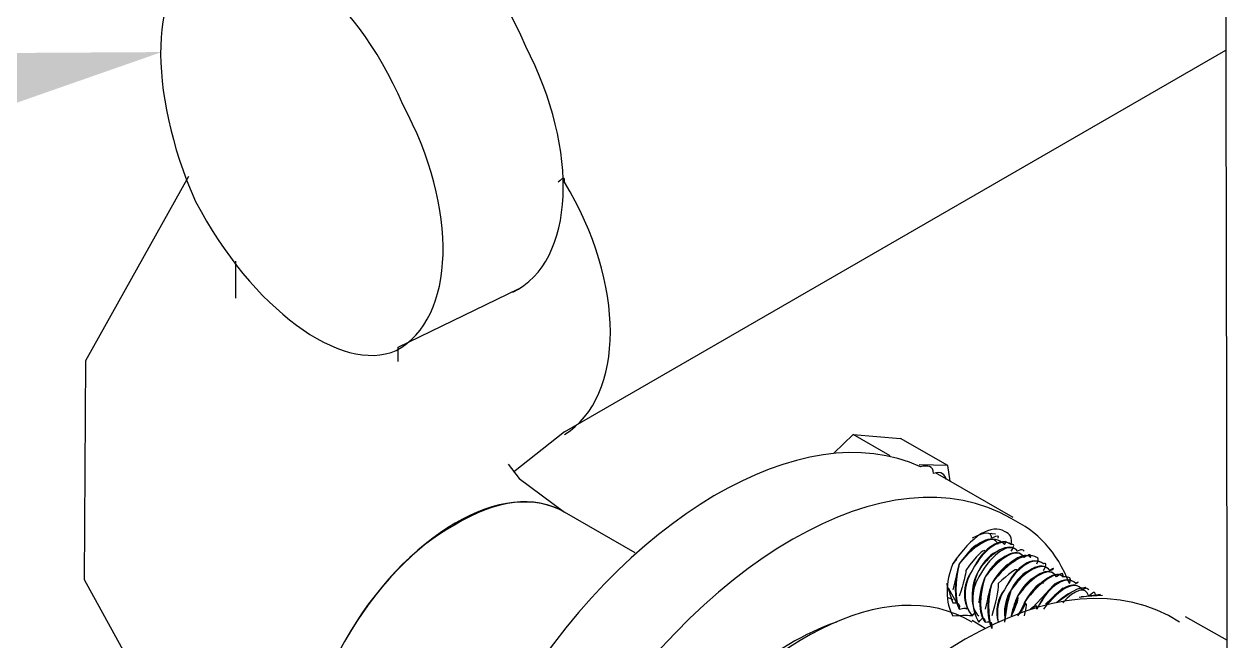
# Model space of a CAD drawing. Header units: inches. Extents: x 0.3 to 33.8, y 15.5 to 37.1.
# Drawn here: x 6.406 to 7.367, y 27.262 to 27.754 of the extents above; entities that cross this region are included whole.
import ezdxf

# ---------------------------------------------------------------- set-up
doc = ezdxf.new("R2010")
doc.units = ezdxf.units.IN
doc.header["$MEASUREMENT"] = 0

# ---------------------------------------------------------------- blocks, each defined once
blk = doc.blocks.new('60298_1')
at = {"transparency": 33554687}
blk.add_hatch(color=21, dxfattribs=at).paths.add_polyline_path([(6.33304, 27.73063), (6.51573, 27.73173), (6.3433, 27.67141)])
for points in [[(7.36656, 27.03086), (7.36346, 28.52121)], [(6.83724, 27.4285), (7.36501, 27.73317)], [(6.53721, 27.63248), (6.4551, 27.4853), (6.45407, 27.31075), (6.53514, 27.16306), (6.66218, 27.06081)], [(6.57491, 27.53539), (6.57491, 27.56483)], [(6.70453, 27.49614), (6.80058, 27.54262)], [(6.64772, 27.49924), (6.64772, 27.49924)], [(6.70453, 27.48478), (6.70453, 27.49614)], [(6.83724, 27.4285), (6.79645, 27.39648)], [(7.05207, 27.41145), (7.06756, 27.42643)], [(7.06756, 27.42643), (7.10526, 27.42333)], [(7.097, 27.40939), (7.06756, 27.42643)], [(7.14295, 27.40164), (7.10526, 27.42333)], [(6.79231, 27.40267), (6.80109, 27.39131), (6.83724, 27.36446)], [(7.14295, 27.40164), (7.12023, 27.40216)], [(7.19511, 27.36033), (7.13314, 27.39596)], [(7.14502, 27.38925), (7.14295, 27.40164)], [(6.89353, 27.33193), (6.83724, 27.36446)], [(7.18117, 27.3469), (7.17033, 27.34793)], [(7.17807, 27.34845), (7.17807, 27.34845)], [(7.18117, 27.3469), (7.18117, 27.3469)], [(7.18737, 27.34329), (7.18737, 27.34329)], [(7.19408, 27.33967), (7.19408, 27.33967)], [(7.20028, 27.33606), (7.20028, 27.33606)], [(7.20699, 27.33244), (7.20699, 27.33244)], [(7.21319, 27.32831), (7.21319, 27.32831)], [(7.21938, 27.3247), (7.21938, 27.3247)], [(7.2261, 27.32108), (7.2261, 27.32108)], [(7.23229, 27.31747), (7.23229, 27.31747)], [(7.23901, 27.31385), (7.23901, 27.31385)], [(7.2452, 27.30972), (7.2452, 27.30972)], [(7.14347, 27.30404), (7.14967, 27.29268)], [(7.22868, 27.30765), (7.21061, 27.28803)], [(7.23488, 27.30404), (7.22093, 27.29113)], [(7.24159, 27.30043), (7.23229, 27.29371)], [(7.25192, 27.30611), (7.25192, 27.30611)], [(7.25811, 27.30249), (7.25811, 27.30249)], [(7.14347, 27.29629), (7.14709, 27.29474)], [(7.14347, 27.29629), (7.14347, 27.29629)], [(7.14967, 27.29268), (7.14967, 27.29268)], [(7.26483, 27.29888), (7.24779, 27.29629)], [(7.24779, 27.29681), (7.24779, 27.29681)], [(7.26638, 27.29784), (7.24934, 27.29681)], [(7.26483, 27.29888), (7.26483, 27.29888)], [(7.15638, 27.28906), (7.15638, 27.28906)], [(7.16258, 27.28545), (7.16258, 27.28545)], [(7.16878, 27.28183), (7.16878, 27.28183)], [(7.33248, 27.28132), (7.36604, 27.26221)], [(7.16258, 27.27822), (7.17291, 27.27202)], [(7.17549, 27.27822), (7.17549, 27.27822)]]:
    blk.add_lwpolyline(points, dxfattribs=at)
for points, knots in [([(6.79593, 27.54004), (6.84634, 27.56512), (6.84918, 27.65367), (6.80626, 27.73627), (6.78567, 27.78478), (6.75566, 27.82212), (6.72363, 27.83956)], [0, 0, 0, 0, 1, 1, 1, 2, 2, 2, 2]), ([(6.70298, 27.49356), (6.65905, 27.4744), (6.58781, 27.52706), (6.54289, 27.61234), (6.50343, 27.70125), (6.50628, 27.7898), (6.54805, 27.80857), (6.59766, 27.83407), (6.66891, 27.78141), (6.70814, 27.6898), (6.75329, 27.60722), (6.75044, 27.51867), (6.70298, 27.49356)], [0, 0, 0, 0, 1, 1, 1, 2, 2, 2, 3, 3, 3, 4, 4, 4, 4]), ([(6.83724, 27.42643), (6.88599, 27.45687), (6.88599, 27.54746), (6.83724, 27.62783), (6.83727, 27.63184), (6.83694, 27.63241), (6.83208, 27.62783)], [0, 0, 0, 0, 1, 1, 1, 2, 2, 2, 2]), ([(6.83724, 27.42643), (6.88599, 27.45687), (6.88599, 27.54746), (6.83724, 27.62783), (6.83727, 27.63184), (6.83694, 27.63241), (6.83208, 27.62783)], [0, 0, 0, 0, 1, 1, 1, 2, 2, 2, 2]), ([(7.14192, 27.39028), (7.14089, 27.39452), (7.13824, 27.39746), (7.13159, 27.39544), (7.13138, 27.40143), (7.12712, 27.40222), (7.12127, 27.40061)], [0, 0, 0, 0, 1, 1, 1, 2, 2, 2, 2]), ([(7.24004, 27.30765), (7.23023, 27.33291), (7.21433, 27.34937), (7.19356, 27.3593), (7.09837, 27.41632), (6.94147, 27.32573), (6.84241, 27.1579), (6.8153, 27.10721), (6.79378, 27.05285), (6.78044, 26.99781)], [0, 0, 0, 0, 1, 1, 1, 2, 2, 2, 3, 3, 3, 3]), ([(6.83724, 27.36446), (6.78921, 27.39248), (6.71076, 27.34718), (6.66166, 27.26118), (6.61399, 27.17956), (6.61399, 27.08898), (6.66166, 27.05978)], [0, 0, 0, 0, 1, 1, 1, 2, 2, 2, 2]), ([(6.74945, 27.35413), (6.71713, 27.33689), (6.68561, 27.30362), (6.66166, 27.26118), (6.61399, 27.17956), (6.61399, 27.08898), (6.66166, 27.05978)], [0, 0, 0, 0, 1, 1, 1, 2, 2, 2, 2]), ([(7.19356, 27.33864), (7.19492, 27.34378), (7.19245, 27.34755), (7.1884, 27.34897), (7.17852, 27.35559), (7.16171, 27.34589), (7.14709, 27.32315), (7.15134, 27.32793), (7.15134, 27.32793), (7.14709, 27.32315)], [0, 0, 0, 0, 1, 1, 1, 2, 2, 2, 3, 3, 3, 3]), ([(7.18324, 27.3438), (7.18386, 27.34566), (7.18301, 27.34635), (7.17807, 27.3438), (7.17797, 27.34926), (7.17242, 27.34875), (7.16258, 27.3438)], [0, 0, 0, 0, 1, 1, 1, 2, 2, 2, 2]), ([(7.16774, 27.33864), (7.16515, 27.33898), (7.15936, 27.33337), (7.15225, 27.32315), (7.15114, 27.31913), (7.14918, 27.31131), (7.14709, 27.30249)], [0, 0, 0, 0, 1, 1, 1, 2, 2, 2, 2]), ([(7.18324, 27.33864), (7.17905, 27.34863), (7.16504, 27.34055), (7.15225, 27.32315), (7.14776, 27.31061), (7.14776, 27.29444), (7.15225, 27.287)], [0, 0, 0, 0, 1, 1, 1, 2, 2, 2, 2]), ([(7.1884, 27.33864), (7.1903, 27.34194), (7.18944, 27.34264), (7.1884, 27.33864), (7.17986, 27.34817), (7.16585, 27.34008), (7.15225, 27.32315), (7.14857, 27.31015), (7.14857, 27.29397), (7.15225, 27.287), (7.15815, 27.28844), (7.15918, 27.28805), (7.15741, 27.287)], [0, 0, 0, 0, 1, 1, 1, 2, 2, 2, 3, 3, 3, 4, 4, 4, 4]), ([(7.19356, 27.33864), (7.18549, 27.34492), (7.17148, 27.33683), (7.16258, 27.31798), (7.1542, 27.3069), (7.1542, 27.29073), (7.16258, 27.28183)], [0, 0, 0, 0, 1, 1, 1, 2, 2, 2, 2]), ([(7.19356, 27.33348), (7.19674, 27.33823), (7.19588, 27.33892), (7.19356, 27.33864), (7.18629, 27.34446), (7.17229, 27.33637), (7.16258, 27.31798), (7.15501, 27.30644), (7.15501, 27.29026), (7.16258, 27.28183), (7.16459, 27.28472), (7.16562, 27.28433), (7.16258, 27.28183)], [0, 0, 0, 0, 1, 1, 1, 2, 2, 2, 3, 3, 3, 4, 4, 4, 4]), ([(7.17291, 27.33348), (7.17159, 27.33526), (7.16579, 27.32965), (7.15741, 27.31798), (7.15757, 27.31541), (7.15562, 27.30759), (7.15225, 27.29733)], [0, 0, 0, 0, 1, 1, 1, 2, 2, 2, 2]), ([(7.19873, 27.33348), (7.19193, 27.3412), (7.17792, 27.33312), (7.16774, 27.31798), (7.16064, 27.30318), (7.16064, 27.28701), (7.16774, 27.28183)], [0, 0, 0, 0, 1, 1, 1, 2, 2, 2, 2]), ([(7.18324, 27.33348), (7.17802, 27.33154), (7.17223, 27.32594), (7.16774, 27.31798), (7.16401, 27.3117), (7.16205, 27.30388), (7.16258, 27.29733)], [0, 0, 0, 0, 1, 1, 1, 2, 2, 2, 2]), ([(7.20389, 27.33348), (7.20317, 27.33451), (7.20232, 27.3352), (7.19873, 27.33348), (7.19273, 27.34074), (7.17872, 27.33265), (7.16774, 27.31282), (7.16144, 27.30272), (7.16144, 27.28654), (7.16774, 27.27667), (7.17103, 27.28101), (7.17205, 27.28061), (7.17291, 27.27667)], [0, 0, 0, 0, 1, 1, 1, 2, 2, 2, 3, 3, 3, 4, 4, 4, 4]), ([(7.1884, 27.32831), (7.18446, 27.32782), (7.17867, 27.32222), (7.17291, 27.31282), (7.17045, 27.30798), (7.16849, 27.30016), (7.16774, 27.29216)], [0, 0, 0, 0, 1, 1, 1, 2, 2, 2, 2]), ([(7.20389, 27.32831), (7.19836, 27.33749), (7.18435, 27.3294), (7.17291, 27.31282), (7.16707, 27.29946), (7.16707, 27.28329), (7.17291, 27.27667)], [0, 0, 0, 0, 1, 1, 1, 2, 2, 2, 2]), ([(7.20906, 27.32831), (7.20961, 27.3308), (7.20875, 27.33149), (7.20389, 27.32831), (7.19917, 27.33702), (7.18516, 27.32894), (7.17291, 27.31282), (7.16788, 27.299), (7.16788, 27.28282), (7.17291, 27.27667), (7.17746, 27.27729), (7.17849, 27.2769), (7.17807, 27.27151)], [0, 0, 0, 0, 1, 1, 1, 2, 2, 2, 3, 3, 3, 4, 4, 4, 4]), ([(7.20906, 27.32831), (7.2048, 27.33377), (7.19079, 27.32568), (7.17807, 27.30765), (7.17431, 27.29714), (7.17348, 27.28231), (7.17807, 27.27151)], [0, 0, 0, 0, 1, 1, 1, 2, 2, 2, 2]), ([(7.21422, 27.32315), (7.21605, 27.32708), (7.21519, 27.32777), (7.21422, 27.32831), (7.2056, 27.33331), (7.1916, 27.32522), (7.17807, 27.30765), (7.17538, 27.29713), (7.17432, 27.28275), (7.17807, 27.27151)], [0, 0, 0, 0, 1, 1, 1, 2, 2, 2, 3, 3, 3, 3]), ([(7.14709, 27.32315), (7.14097, 27.30997), (7.14097, 27.29056), (7.14709, 27.28183), (7.15526, 27.28231), (7.16031, 27.28223), (7.16258, 27.28183)], [0, 0, 0, 0, 1, 1, 1, 2, 2, 2, 2]), ([(7.19356, 27.32315), (7.1909, 27.32411), (7.1851, 27.3185), (7.17807, 27.30765), (7.17688, 27.30427), (7.17493, 27.29644), (7.17291, 27.287)], [0, 0, 0, 0, 1, 1, 1, 2, 2, 2, 2]), ([(7.19873, 27.31798), (7.19733, 27.32039), (7.19154, 27.31479), (7.18324, 27.30765), (7.18332, 27.30055), (7.18136, 27.29273), (7.17807, 27.28183)], [0, 0, 0, 0, 1, 1, 1, 2, 2, 2, 2]), ([(7.21938, 27.32315), (7.21124, 27.33005), (7.19723, 27.32197), (7.1884, 27.30249), (7.18258, 27.29659), (7.18054, 27.28513), (7.18324, 27.27667)], [0, 0, 0, 0, 1, 1, 1, 2, 2, 2, 2]), ([(7.21938, 27.31798), (7.22248, 27.32336), (7.22163, 27.32405), (7.21938, 27.32315), (7.21204, 27.32959), (7.19803, 27.3215), (7.1884, 27.30249), (7.18358, 27.29648), (7.18147, 27.28539), (7.18324, 27.27667)], [0, 0, 0, 0, 1, 1, 1, 2, 2, 2, 3, 3, 3, 3]), ([(7.22455, 27.31798), (7.21767, 27.32634), (7.20366, 27.31825), (7.19356, 27.30249), (7.19051, 27.29548), (7.18817, 27.28692), (7.1884, 27.27667)], [0, 0, 0, 0, 1, 1, 1, 2, 2, 2, 2]), ([(7.22455, 27.31798), (7.22892, 27.31965), (7.22806, 27.32034), (7.22455, 27.31798), (7.21848, 27.32587), (7.20447, 27.31779), (7.19356, 27.30249), (7.19149, 27.29531), (7.18915, 27.2871), (7.1884, 27.27667)], [0, 0, 0, 0, 1, 1, 1, 2, 2, 2, 3, 3, 3, 3]), ([(7.20906, 27.31798), (7.20377, 27.31668), (7.19798, 27.31107), (7.19356, 27.30249), (7.18976, 27.29683), (7.1878, 27.28901), (7.1884, 27.28183)], [0, 0, 0, 0, 1, 1, 1, 2, 2, 2, 2]), ([(7.22971, 27.31282), (7.22411, 27.32262), (7.2101, 27.31453), (7.19873, 27.29733), (7.1983, 27.29409), (7.19616, 27.28818), (7.19356, 27.28183)], [0, 0, 0, 0, 1, 1, 1, 2, 2, 2, 2]), ([(7.23488, 27.31282), (7.23536, 27.31593), (7.2345, 27.31662), (7.22971, 27.31282), (7.22491, 27.32216), (7.21091, 27.31407), (7.19873, 27.29733), (7.19926, 27.2939), (7.19719, 27.28831), (7.19356, 27.28183)], [0, 0, 0, 0, 1, 1, 1, 2, 2, 2, 3, 3, 3, 3]), ([(7.21422, 27.31282), (7.21021, 27.31296), (7.20441, 27.30735), (7.19873, 27.29733), (7.19693, 27.29439), (7.19497, 27.28801), (7.19356, 27.28183)], [0, 0, 0, 0, 1, 1, 1, 2, 2, 2, 2]), ([(7.23488, 27.31282), (7.23055, 27.31891), (7.21654, 27.31082), (7.20389, 27.29216), (7.20601, 27.29258), (7.20447, 27.28913), (7.19873, 27.28183)], [0, 0, 0, 0, 1, 1, 1, 2, 2, 2, 2]), ([(7.24004, 27.30765), (7.24179, 27.31222), (7.24094, 27.31291), (7.23488, 27.31282), (7.23135, 27.31844), (7.21734, 27.31035), (7.20389, 27.29216), (7.20697, 27.29239), (7.20553, 27.28923), (7.20389, 27.28183)], [0, 0, 0, 0, 1, 1, 1, 2, 2, 2, 3, 3, 3, 3]), ([(7.2452, 27.30765), (7.23698, 27.31519), (7.22297, 27.3071), (7.21422, 27.287), (7.2137, 27.29104), (7.2131, 27.28992), (7.20906, 27.287)], [0, 0, 0, 0, 1, 1, 1, 2, 2, 2, 2]), ([(7.2452, 27.30765), (7.24823, 27.3085), (7.24737, 27.30919), (7.2452, 27.30765), (7.23779, 27.31472), (7.22378, 27.30664), (7.21422, 27.287), (7.21466, 27.29085), (7.21421, 27.29001), (7.20906, 27.287)], [0, 0, 0, 0, 1, 1, 1, 2, 2, 2, 3, 3, 3, 3]), ([(7.14192, 27.30765), (7.14365, 27.30188), (7.14598, 27.29547), (7.14709, 27.29216), (7.15172, 27.29215), (7.15274, 27.29176), (7.15225, 27.287)], [0, 0, 0, 0, 1, 1, 1, 2, 2, 2, 2]), ([(7.21938, 27.30765), (7.21664, 27.30924), (7.21085, 27.30364), (7.20389, 27.29216), (7.20464, 27.29289), (7.20308, 27.28902), (7.19873, 27.28183)], [0, 0, 0, 0, 1, 1, 1, 2, 2, 2, 2]), ([(7.25037, 27.30249), (7.25467, 27.30478), (7.25381, 27.30547), (7.25037, 27.30249), (7.24518, 27.31046), (7.23304, 27.30457), (7.21938, 27.287)], [0, 0, 0, 0, 1, 1, 1, 2, 2, 2, 2]), ([(7.2607, 27.29733), (7.2611, 27.30107), (7.26025, 27.30176), (7.25553, 27.29733), (7.2532, 27.30583), (7.2441, 27.30288), (7.23488, 27.29216)], [0, 0, 0, 0, 1, 1, 1, 2, 2, 2, 2]), ([(7.32783, 27.27667), (7.23614, 27.33744), (7.07924, 27.24685), (6.98184, 27.07527), (6.9484, 27.02023), (6.925, 26.95676), (6.9147, 26.89453)], [0, 0, 0, 0, 1, 1, 1, 2, 2, 2, 2])]:
    blk.add_open_spline(points, degree=3, knots=knots, dxfattribs=at)
for points in [[(7.12127, 27.40061), (7.02784, 27.44394), (6.88537, 27.36086), (6.79077, 27.20437)], [(6.83724, 27.36446), (6.81436, 27.37795), (6.78285, 27.37483), (6.74945, 27.35413)], [(7.25037, 27.30249), (7.24418, 27.31103), (7.23167, 27.30473), (7.21938, 27.287)], [(7.25553, 27.30249), (7.25219, 27.30641), (7.2427, 27.30313), (7.22971, 27.29216)], [(7.16258, 27.27667), (7.09589, 27.31709), (6.98977, 27.26303), (6.9147, 27.15273)], [(7.05413, 27.27667), (7.0039, 27.2597), (6.95168, 27.21524), (6.90954, 27.15273)]]:
    blk.add_open_spline(points, degree=3, dxfattribs=at)

msp = doc.modelspace()

# ---------------------------------------------------------------- block references
msp.add_blockref('60298_1', (0, 0))

doc.saveas('drawing.dxf')
